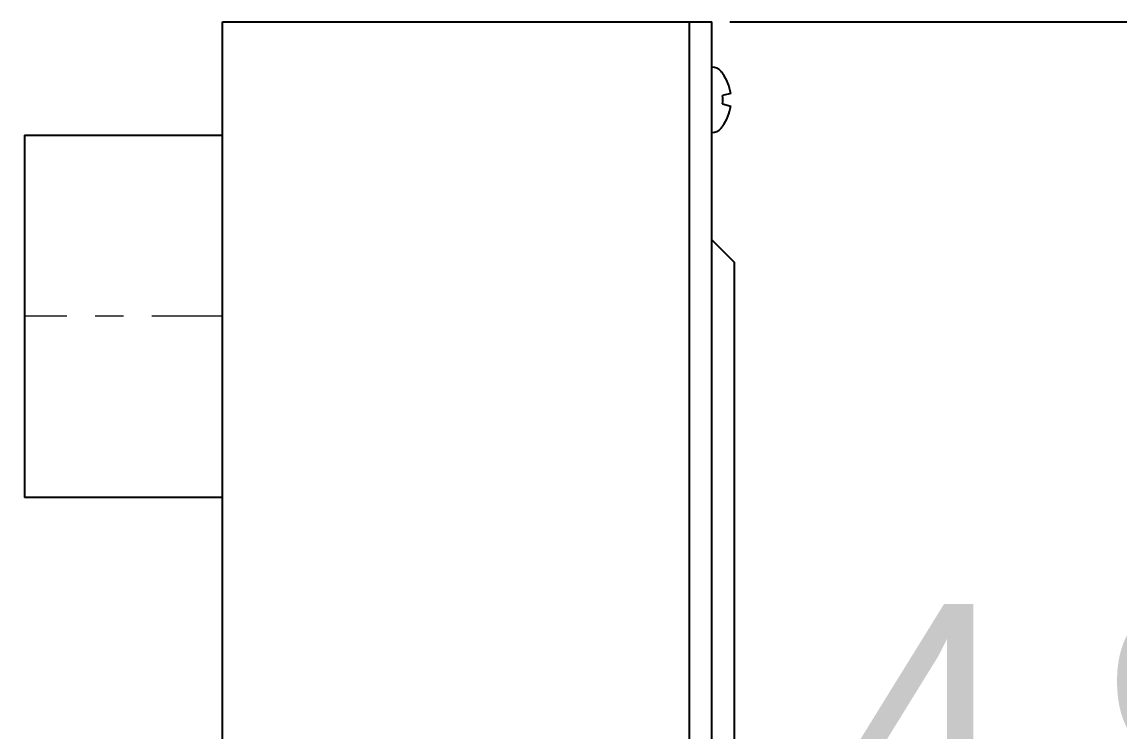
# Model space of a CAD drawing. Header units: inches. Extents: x 0 to 81.1, y 0 to 52.1.
# Drawn here: x 73.37 to 77.248, y 37.081 to 39.586 of the extents above; entities that cross this region are included whole.
import ezdxf

# ---------------------------------------------------------------- set-up
doc = ezdxf.new("R2010")
doc.units = ezdxf.units.IN
doc.header["$MEASUREMENT"] = 0
doc.linetypes.add('SLD-Chain', pattern=[0.4, 0.25, -0.05, 0.05, -0.05])
doc.linetypes.add('SLD-Solid', pattern=[0])
doc.styles.add('SLDTEXTSTYLE0', font='arial.ttf', dxfattribs={"width": 0.948})
doc.dimstyles.new('SLDDIMSTYLE0', dxfattribs={"dimtxt": 0.133472, "dimasz": 0.133472, "dimexe": 0, "dimexo": 0.0625, "dimgap": 0.033368, "dimtad": 0, "dimtih": 1, "dimtoh": 1, "dimdec": 4, "dimrnd": 1e-09, "dimzin": 12, "dimdsep": 46, "dimtxsty": 'SLDTEXTSTYLE0', "dimsah": 1, "dimcen": 0.09, "dimadec": 0, "dimazin": 3, "dimtfac": 1, "dimtdec": 4, "dimtofl": 0, "dimtmove": 0, "dimatfit": 3, "dimfxl": 1, "dimfrac": 2, "dimtolj": 1, "dimtzin": 12, "dimarcsym": 0})

# ---------------------------------------------------------------- blocks, each defined once
blk = doc.blocks.new('*D13')
at = {"color": 0, "linetype": 'SLD-Solid', "lineweight": -2, "transparency": 16777216}
for p, q in [((75.8715, 39.5863), (77.5441, 39.5863)), ((77.5441, 38.4863), (77.5441, 37.5636)), ((77.5441, 35.7063), (77.5441, 36.6289)), ((75.4715, 34.6063), (77.5441, 34.6063))]:
    blk.add_line(p, q, dxfattribs=at)
at = {"color": 0, "linetype": 'SLD-Solid', "transparency": 16777216}
for points in [[(77.3608, 38.4863), (77.7274, 38.4863), (77.5441, 39.5863)], [(77.3608, 35.7063), (77.7274, 35.7063), (77.5441, 34.6063)]]:
    blk.add_solid(points, dxfattribs=at)
at = {"layer": 'Defpoints', "color": 0, "linetype": 'SLD-Solid', "transparency": 16777216}
for p in [(75.809, 39.5863), (77.5441, 39.5863), (75.409, 34.6063)]:
    blk.add_point(p, dxfattribs=at)
at = {"color": 0, "linetype": 'SLD-Solid', "lineweight": 18, "transparency": 16777216, "insert": (77.5441, 37.5303), "char_height": 0.85, "attachment_point": 2, "style": 'SLDTEXTSTYLE0'}
blk.add_mtext('\\A1;4.98"', dxfattribs=at)
blk = doc.blocks.new('*D14')
at = {"color": 0, "linetype": 'SLD-Solid', "lineweight": -2, "transparency": 16777216}
for p, q in [((73.3165, 38.5463), (71.5441, 38.5463)), ((71.5441, 37.4463), (71.5441, 37.0439)), ((71.5441, 35.7063), (71.5441, 36.1086)), ((74.0665, 34.6063), (71.5441, 34.6063))]:
    blk.add_line(p, q, dxfattribs=at)
at = {"color": 0, "linetype": 'SLD-Solid', "transparency": 16777216}
for points in [[(71.3608, 37.4463), (71.7274, 37.4463), (71.5441, 38.5463)], [(71.3608, 35.7063), (71.7274, 35.7063), (71.5441, 34.6063)]]:
    blk.add_solid(points, dxfattribs=at)
at = {"layer": 'Defpoints', "color": 0, "linetype": 'SLD-Solid', "transparency": 16777216}
for p in [(71.5441, 38.5463), (73.379, 38.5463), (74.129, 34.6063)]:
    blk.add_point(p, dxfattribs=at)
at = {"color": 0, "linetype": 'SLD-Solid', "lineweight": 18, "transparency": 16777216, "insert": (71.5441, 37.0106), "char_height": 0.85, "attachment_point": 2, "style": 'SLDTEXTSTYLE0'}
blk.add_mtext('\\A1;3.94"', dxfattribs=at)

msp = doc.modelspace()

# ---------------------------------------------------------------- linework, layer by layer
at = {"color": 7, "linetype": 'SLD-Solid', "lineweight": 25}
for p, q in [((74.079, 39.58628), (75.729, 39.58628)), ((74.079, 38.81628), (74.079, 39.58628)), ((75.729, 39.58628), (75.809, 39.58628)), ((75.729, 38.81628), (75.729, 39.58628)), ((75.809, 38.81628), (75.809, 39.58628)), ((75.84731, 39.40405), (75.84658, 39.40385)), ((75.87507, 39.33351), (75.84658, 39.32588)), ((75.84658, 39.29668), (75.87507, 39.28904)), ((75.84658, 39.2187), (75.84731, 39.21851)), ((73.379, 39.18628), (74.079, 39.18628)), ((73.379, 39.18628), (73.379, 37.90628)), ((74.079, 35.67628), (74.079, 38.81628)), ((75.729, 35.67628), (75.729, 38.81628)), ((75.809, 38.81628), (75.889, 38.73628)), ((75.809, 35.67628), (75.809, 38.81628)), ((75.889, 38.43128), (75.889, 38.73628)), ((75.889, 36.06128), (75.889, 38.43128)), ((74.079, 37.90628), (73.379, 37.90628))]:
    msp.add_line(p, q, dxfattribs=at)
at = {"color": 8, "linetype": 'SLD-Chain', "lineweight": 18}
msp.add_line((74.079, 38.54628), (73.379, 38.54628), dxfattribs=at)
at = {"color": 7, "linetype": 'SLD-Solid', "lineweight": 25}
for centre, radius, start, end in [((75.809, 39.38497), 0.04181, 40.91676, 90), ((75.72398, 39.31128), 0.15432, 36.95175, 40.91676), ((75.7203, 39.31179), 0.15628, 7.9906, 36.09411), ((75.69915, 39.31128), 0.14815, 354.34397, 5.65603), ((75.72046, 39.31071), 0.15612, 323.89062, 352.02467), ((75.809, 39.23759), 0.04181, 270, 319.08324), ((75.72398, 39.31128), 0.15432, 319.08324, 323.04825)]:
    msp.add_arc(centre, radius, start, end, dxfattribs=at)

# ---------------------------------------------------------------- dimensions: what is measured, and where the dimension line sits
at = {"color": 2, "linetype": 'SLD-Solid', "lineweight": 18}
for base, p1, p2, picture, middle in [((77.54411, 39.58628), (75.409, 34.60628), (75.809, 39.58628), '*D13', (77.54411, 37.09628)), ((71.54411, 38.54628), (74.129, 34.60628), (73.379, 38.54628), '*D14', (71.54411, 36.57628))]:
    dim = msp.add_linear_dim(base=base, p1=p1, p2=p2, angle=90, text='<>"', dimstyle='SLDDIMSTYLE0', override={"dimtxt": 0.85, "dimasz": 1.1}, dxfattribs=at)
    dim.commit()
    dim.dimension.update_dxf_attribs({"geometry": picture, "text_midpoint": middle, "dimtype": 160})

doc.saveas('drawing.dxf')
